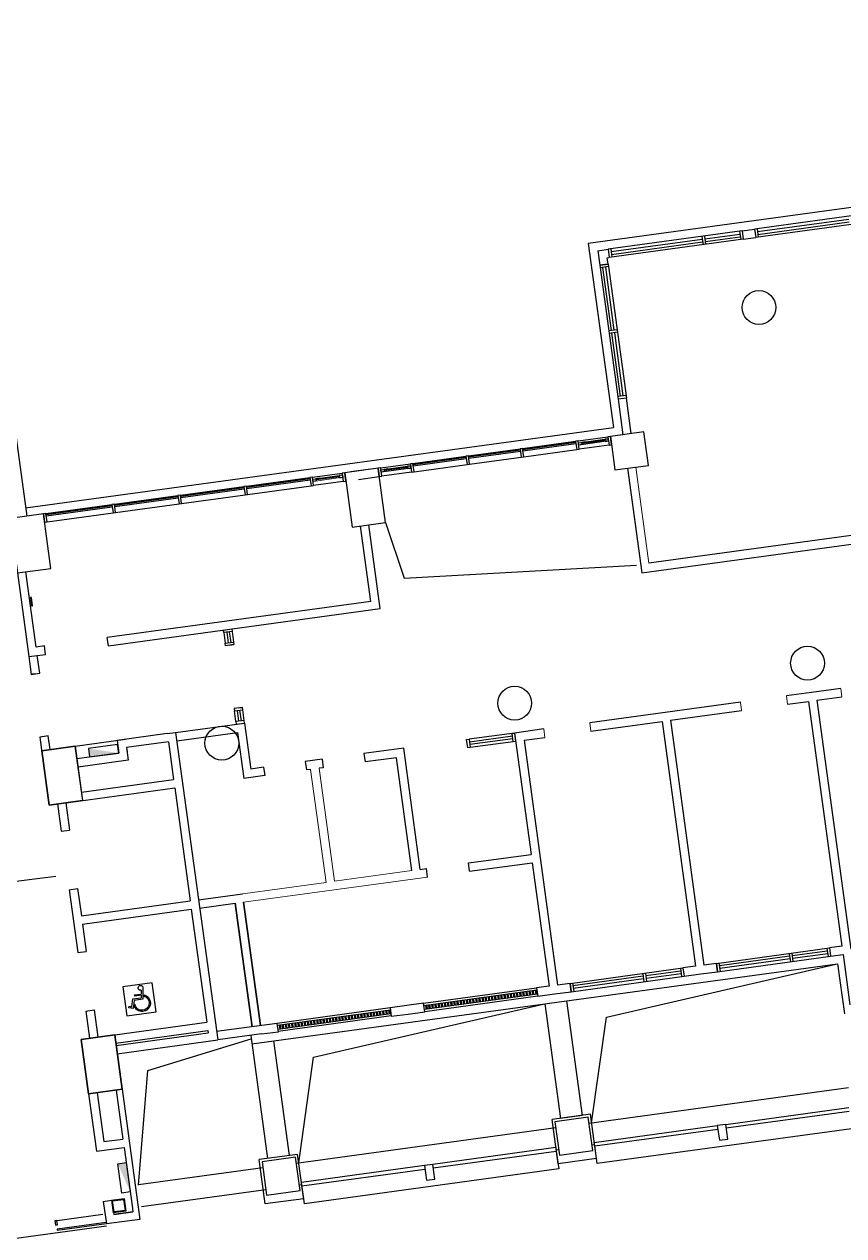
# Model space of a CAD drawing. Header units: millimetres. Extents: x 11680834 to 11851556, y -6213014 to -6078394.
# Drawn here: x 11700936 to 11720345, y -6109033 to -6080344 of the extents above; entities that cross this region are included whole.
import ezdxf

# ---------------------------------------------------------------- set-up
doc = ezdxf.new("R2010")
doc.units = ezdxf.units.MM
for name, color, linetype in [('A—\\M+5C3C5\\M+5B4B0', 135, 'Continuous'), ('A—\\M+5C7BD\\M+5CCE5', 7, 'Continuous'), ('E-COLS-F4$0$0S-COLS-I', 90, 'Continuous'), ('E2-RI-4F$0$A-GLAZ', 6, 'Continuous'), ('E2-RI-4F$0$A-GLAZ-FRAM', 6, 'Continuous'), ('E2-RI-4F$0$A-WALL', 7, 'Continuous'), ('E2-RV-4F$0$$2$A-WALL', 7, 'Continuous'), ('E2-RV-4F$0$A-GLAZ', 6, 'Continuous'), ('E2-RV-4F$0$A-GLAZ-CWMG', 3, 'Continuous'), ('E2-RV-4F$0$A-WALL', 7, 'Continuous')]:
    doc.layers.add(name, color=color, linetype=linetype)

msp = doc.modelspace()

# ---------------------------------------------------------------- hatches: boundary and pattern name
at = {"layer": 'A—\\M+5C3C5\\M+5B4B0'}
h = msp.add_hatch(dxfattribs=at)
h.set_pattern_fill('ANSI32', color=256, scale=200, angle=45, style=0)
h.set_pattern_definition([(277.7833396, (-45041.05, -6157.545), (74.30904464, 10.15706082), []), (277.7833396, (-45062.435, -6185.7), (74.30904464, 10.15706082), [])])
h.paths.add_polyline_path([(11710514, -6103664), (11713090, -6103312), (11713076, -6103213), (11710500, -6103565)])
h = msp.add_hatch(dxfattribs=at)
h.set_pattern_fill('ANSI32', color=256, scale=200, angle=45, style=0)
h.set_pattern_definition([(277.7833396, (-48509.774, -6624.45), (74.30904464, 10.15706082), []), (277.7833396, (-48531.16, -6652.61), (74.30904464, 10.15706082), [])])
h.paths.add_polyline_path([(11707045, -6104131), (11709621, -6103779), (11709607, -6103680), (11707031, -6104032)])

# ---------------------------------------------------------------- linework, layer by layer
for p, q in [((11705803, -6095047), (11705902, -6095034)), ((11701209, -6095725), (11701110, -6095738)), ((11706006, -6096533), (11706105, -6096520)), ((11701412, -6097211), (11701313, -6097225)), ((11703706, -6103220, 0), (11703706, -6103310, 0)), ((11703706, -6103220, 0), (11703706, -6103310, 0)), ((11703742, -6103140, 0), (11703742, -6103432, 0)), ((11703742, -6103140, 0), (11703742, -6103432, 0)), ((11703487, -6103610, 0), (11703507, -6103425, 0)), ((11703487, -6103610, 0), (11703507, -6103425, 0)), ((11703507, -6103425, 0), (11703705, -6103398, 0)), ((11703507, -6103425, 0), (11703705, -6103398, 0)), ((11703539, -6103460, 0), (11703514, -6103650, 0)), ((11703539, -6103460, 0), (11703514, -6103650, 0)), ((11703742, -6103432, 0), (11703539, -6103460, 0)), ((11703742, -6103432, 0), (11703539, -6103460, 0)), ((11703551, -6103331, 0), (11703706, -6103310, 0)), ((11703551, -6103331, 0), (11703706, -6103310, 0)), ((11703555, -6103359, 0), (11703551, -6103331, 0)), ((11703555, -6103359, 0), (11703551, -6103331, 0)), ((11703705, -6103339, 0), (11703555, -6103359, 0)), ((11703705, -6103339, 0), (11703555, -6103359, 0)), ((11703705, -6103339, 0), (11703705, -6103398, 0)), ((11703705, -6103339, 0), (11703705, -6103398, 0)), ((11703766, -6103326, 0), (11703766, -6103356, 0)), ((11703766, -6103326, 0), (11703766, -6103356, 0)), ((11703415, -6103634, 0), (11703421, -6103600, 0)), ((11703415, -6103634, 0), (11703421, -6103600, 0)), ((11703514, -6103650, 0), (11703415, -6103634, 0)), ((11703514, -6103650, 0), (11703415, -6103634, 0)), ((11703421, -6103600, 0), (11703487, -6103610, 0)), ((11703421, -6103600, 0), (11703487, -6103610, 0)), ((11703556, -6103559, 0), (11703548, -6103619, 0)), ((11703556, -6103559, 0), (11703548, -6103619, 0))]:
    msp.add_line(p, q)
at = {"color": 1}
msp.add_line((11699157, -6100828), (11701684, -6100518), dxfattribs=at)
at = {"extrusion": (0, 0, -1)}
msp.add_lwpolyline([(-11703175, -6097602), (-11703147, -6097403), (-11702454, -6097498), (-11702481, -6097696)], close=True, dxfattribs=at)
at = {"elevation": 0}
for points in [[(11703365, -6103829), (11704058, -6103734), (11703964, -6103041), (11703270, -6103135)], [(11703365, -6103829), (11704058, -6103734), (11703964, -6103041), (11703270, -6103135)], [(11703445, -6107994), (11703247, -6108021), (11703152, -6107328), (11703350, -6107301)]]:
    msp.add_lwpolyline(points, close=True, dxfattribs=at)
at = {"extrusion": (0, 0, -1)}
for centre, major_axis, start_param, end_param in [((11703691, -6103164, 0), (-45.7, 34.8), 3.796077, 2.043014), ((11703691, -6103164, 0), (-45.7, 34.8), 3.796077, 2.043014), ((11703725, -6103523, 0), (196, 44), 5.139275, 2.865579), ((11703725, -6103523, 0), (196, 44), 5.139275, 2.865579), ((11703725, -6103523, 0), (-172, 2), 1.802138, 6.065215), ((11703725, -6103523, 0), (-172, 2), 1.802138, 6.065215)]:
    msp.add_ellipse(centre, major_axis=major_axis, ratio=1, start_param=start_param, end_param=end_param, dxfattribs=at)
msp.add_solid([(-11703175, -6097602), (-11703175, -6097602), (-11702481, -6097696), (-11702454, -6097498)], dxfattribs=at)
msp.add_solid([(11703445, -6107994), (11703445, -6107994), (11703350, -6107301), (11703152, -6107328)])
at = {"layer": 'A—\\M+5C3C5\\M+5B4B0'}
for p, q in [((11752260, -6080344), (11714293, -6085535)), ((11721404, -6084764), (11718233, -6085198)), ((11721431, -6084962), (11718260, -6085396)), ((11718301, -6085255), (11720461, -6084960)), ((11718311, -6085322), (11720470, -6085026)), ((11717936, -6085238), (11714765, -6085672)), ((11717963, -6085436), (11714792, -6085870)), ((11714834, -6085729), (11716994, -6085434)), ((11716985, -6085368), (11717012, -6085566)), ((11717044, -6085360), (11717071, -6085558)), ((11717053, -6085426), (11717885, -6085312)), ((11717062, -6085492), (11717894, -6085378)), ((11717876, -6085246), (11717903, -6085444)), ((11717936, -6085238), (11717963, -6085436)), ((11718233, -6085198), (11718260, -6085396)), ((11718292, -6085189), (11718320, -6085388)), ((11714293, -6085535), (11714889, -6089894)), ((11714765, -6085672), (11714792, -6085870)), ((11714825, -6085663), (11714852, -6085862)), ((11714843, -6085796), (11717003, -6085500)), ((11714566, -6086052), (11714764, -6086025)), ((11714764, -6086025), (11714566, -6086052)), ((11714764, -6086025), (11714566, -6086052)), ((11714566, -6086052), (11714999, -6089223)), ((11714772, -6086085), (11714574, -6086112)), ((11714845, -6087599), (11714640, -6086103)), ((11714911, -6087590), (11714706, -6086094)), ((11714764, -6086025), (11715197, -6089196)), ((11714977, -6087581), (11714779, -6087608)), ((11714985, -6087640), (11714787, -6087667)), ((11715057, -6089154), (11714853, -6087658)), ((11715123, -6089145), (11714919, -6087649)), ((11715189, -6089136), (11714991, -6089163)), ((11715197, -6089196), (11714999, -6089223)), ((11715197, -6089196), (11714999, -6089223)), ((11715197, -6089196), (11714999, -6089223)), ((11700969, -6091797), (11714889, -6089894)), ((11712740, -6090390), (11713995, -6090218)), ((11713999, -6090248), (11712744, -6090420)), ((11712747, -6090445), (11714002, -6090274)), ((11714054, -6090210), (11714758, -6090114)), ((11714061, -6090259), (11714765, -6090163)), ((11714061, -6090259), (11714137, -6090249)), ((11714771, -6090213), (11714068, -6090309)), ((11714143, -6090299), (11714068, -6090309)), ((11714785, -6090312), (11714081, -6090408)), ((11714137, -6090249), (11714689, -6090173)), ((11714223, -6090237), (11714137, -6090249)), ((11714137, -6090249), (11714143, -6090299)), ((11714692, -6090198), (11714140, -6090274)), ((11714765, -6090163), (11714689, -6090173)), ((11714689, -6090173), (11714696, -6090224)), ((11714696, -6090224), (11714771, -6090213)), ((11714817, -6090106), (11714758, -6090114)), ((11714758, -6090114), (11714785, -6090312)), ((11714785, -6090312), (11714844, -6090304)), ((11714844, -6090304), (11714817, -6090106)), ((11710141, -6090745), (11711396, -6090573)), ((11711400, -6090604), (11710145, -6090775)), ((11711455, -6090565), (11712680, -6090398)), ((11712685, -6090428), (11711459, -6090596)), ((11711463, -6090621), (11712688, -6090453)), ((11711482, -6090763), (11712708, -6090596)), ((11712767, -6090588), (11714022, -6090416)), ((11709378, -6090849), (11710081, -6090753)), ((11709385, -6090898), (11710088, -6090802)), ((11709385, -6090898), (11709460, -6090888)), ((11710095, -6090853), (11709391, -6090949)), ((11709460, -6090888), (11710013, -6090812)), ((11709546, -6090876), (11709460, -6090888)), ((11709460, -6090888), (11709467, -6090938)), ((11710016, -6090838), (11709464, -6090913)), ((11710088, -6090802), (11710013, -6090812)), ((11710013, -6090812), (11710019, -6090863)), ((11710019, -6090863), (11710095, -6090853)), ((11710148, -6090800), (11711403, -6090629)), ((11710168, -6090943), (11711423, -6090772)), ((11706200, -6091284), (11707703, -6091078)), ((11706200, -6091284), (11707703, -6091078)), ((11707707, -6091108), (11706204, -6091314)), ((11706207, -6091339), (11707711, -6091133)), ((11707763, -6091070), (11708466, -6090974)), ((11707769, -6091119), (11707845, -6091109)), ((11707769, -6091119), (11707845, -6091109)), ((11707776, -6091169), (11707769, -6091119)), ((11707776, -6091169), (11707769, -6091119)), ((11707776, -6091169), (11707769, -6091119)), ((11707776, -6091169), (11707769, -6091119)), ((11707852, -6091159), (11707776, -6091169)), ((11707852, -6091159), (11707776, -6091169)), ((11708493, -6091172), (11707790, -6091268)), ((11707845, -6091109), (11708397, -6091033)), ((11707845, -6091109), (11708397, -6091033)), ((11707931, -6091097), (11707845, -6091109)), ((11707931, -6091097), (11707845, -6091109)), ((11707845, -6091109), (11707852, -6091159)), ((11707845, -6091109), (11707852, -6091159)), ((11708401, -6091058), (11707848, -6091134)), ((11708401, -6091058), (11707848, -6091134)), ((11708473, -6091023), (11708397, -6091033)), ((11708473, -6091023), (11708397, -6091033)), ((11708397, -6091033), (11708404, -6091084)), ((11708397, -6091033), (11708404, -6091084)), ((11708404, -6091084), (11708480, -6091073)), ((11708404, -6091084), (11708480, -6091073)), ((11708526, -6090966), (11708466, -6090974)), ((11708466, -6090974), (11708493, -6091172)), ((11708480, -6091073), (11708473, -6091023)), ((11708473, -6091023), (11708480, -6091073)), ((11708480, -6091073), (11708473, -6091023)), ((11708473, -6091023), (11708480, -6091073)), ((11708493, -6091172), (11708553, -6091164)), ((11708553, -6091164), (11708526, -6090966)), ((11709467, -6090938), (11709391, -6090949)), ((11710108, -6090951), (11709405, -6091047)), ((11704637, -6091497), (11706140, -6091292)), ((11704637, -6091497), (11706140, -6091292)), ((11706144, -6091322), (11704641, -6091527)), ((11704644, -6091553), (11706148, -6091347)), ((11706227, -6091482), (11707730, -6091276)), ((11706227, -6091482), (11707730, -6091276)), ((11701451, -6091933), (11703014, -6091719)), ((11701451, -6091933), (11703014, -6091719)), ((11703019, -6091749), (11701456, -6091963)), ((11703074, -6091711), (11704577, -6091505)), ((11703074, -6091711), (11704577, -6091505)), ((11704582, -6091536), (11703078, -6091741)), ((11703081, -6091766), (11704585, -6091561)), ((11703101, -6091909), (11704604, -6091703)), ((11703101, -6091909), (11704604, -6091703)), ((11704664, -6091695), (11706167, -6091490)), ((11704664, -6091695), (11706167, -6091490)), ((11701459, -6091988), (11703022, -6091774)), ((11701479, -6092131), (11703041, -6091917)), ((11701479, -6092131), (11703041, -6091917)), ((11705662, -6094749), (11705696, -6095001)), ((11705731, -6094739), (11705765, -6094992)), ((11705790, -6094731), (11705825, -6094984)), ((11705860, -6094722), (11705894, -6094974)), ((11705950, -6096859), (11705915, -6096606)), ((11706019, -6096849), (11705985, -6096597)), ((11706079, -6096841), (11706044, -6096589)), ((11706148, -6096832), (11706114, -6096579)), ((11712547, -6097128), (11711472, -6097275)), ((11712497, -6097205), (11711481, -6097344)), ((11712505, -6097265), (11711489, -6097403)), ((11712515, -6097334), (11711499, -6097473)), ((11717330, -6102582), (11720005, -6102217)), ((11719054, -6102347), (11719081, -6102545)), ((11719113, -6102339), (11719140, -6102537)), ((11719955, -6102291), (11719122, -6102405)), ((11719964, -6102357), (11719131, -6102471)), ((11719946, -6102225), (11719973, -6102423)), ((11720005, -6102217), (11720032, -6102415)), ((11706327, -6104488), (11720198, -6102594)), ((11717330, -6102582), (11717357, -6102780)), ((11717357, -6102780), (11720032, -6102415)), ((11717389, -6102574), (11717416, -6102772)), ((11719063, -6102413), (11717398, -6102640)), ((11719072, -6102479), (11717407, -6102706)), ((11720198, -6102594), (11720360, -6103781)), ((11713862, -6103056), (11716537, -6102690)), ((11713889, -6103254), (11716564, -6102889)), ((11715595, -6102886), (11713931, -6103114)), ((11715586, -6102820), (11715613, -6103018)), ((11715646, -6102812), (11715673, -6103010)), ((11716487, -6102765), (11715655, -6102878)), ((11716496, -6102831), (11715664, -6102944)), ((11716478, -6102698), (11716505, -6102897)), ((11716537, -6102690), (11716564, -6102889)), ((11710394, -6103529), (11713069, -6103164)), ((11710401, -6103579), (11713076, -6103213)), ((11713862, -6103056), (11713889, -6103254)), ((11713922, -6103048), (11713949, -6103246)), ((11715604, -6102952), (11713940, -6103180)), ((11713090, -6103312), (11710415, -6103678)), ((11713096, -6103362), (11710421, -6103727)), ((11713778, -6103471), (11714148, -6106184)), ((11706926, -6103996), (11709601, -6103630)), ((11706932, -6104046), (11709607, -6103680)), ((11709621, -6103779), (11706946, -6104145)), ((11713262, -6103541), (11713633, -6106255)), ((11709628, -6103829), (11706953, -6104194)), ((11706300, -6104291), (11706698, -6107203)), ((11706842, -6104418), (11707213, -6107132)), ((11717548, -6106395), (11720461, -6105997)), ((11717560, -6106480), (11720473, -6106081)), ((11714347, -6106157), (11713435, -6106282)), ((11714347, -6106157), (11713435, -6106282)), ((11713579, -6107332), (11713435, -6106282)), ((11714148, -6106184), (11713633, -6106255)), ((11714490, -6107207), (11714347, -6106157)), ((11714437, -6106821), (11717350, -6106423)), ((11714449, -6106905), (11717362, -6106507)), ((11720530, -6106502), (11714506, -6107325)), ((11717548, -6106395), (11717350, -6106423)), ((11717350, -6106423), (11717398, -6106769)), ((11717596, -6106742), (11717548, -6106395)), ((11713526, -6106945), (11710613, -6107343)), ((11713526, -6106945), (11713537, -6107029)), ((11714449, -6106905), (11714437, -6106821)), ((11714506, -6107325), (11714449, -6106905)), ((11717398, -6106769), (11717596, -6106742)), ((11707411, -6107105), (11706500, -6107230)), ((11706643, -6108280), (11706500, -6107230)), ((11707555, -6108155), (11707411, -6107105)), ((11710624, -6107428), (11713537, -6107029)), ((11713537, -6107029), (11713595, -6107450)), ((11714490, -6107207), (11713579, -6107332)), ((11710415, -6107371), (11707502, -6107769)), ((11707513, -6107853), (11710426, -6107455)), ((11713595, -6107450), (11707571, -6108273)), ((11710613, -6107343), (11710415, -6107371)), ((11710415, -6107371), (11710462, -6107717)), ((11710660, -6107690), (11710613, -6107343)), ((11707513, -6107853), (11707502, -6107769)), ((11710462, -6107717), (11710660, -6107690)), ((11707571, -6108273), (11707513, -6107853)), ((11707555, -6108155), (11706643, -6108280)), ((11702878, -6108719), (11701714, -6108878)), ((11701714, -6108878), (11701717, -6108903)), ((11701717, -6108903), (11702881, -6108744))]:
    msp.add_line(p, q, dxfattribs=at)
at = {"layer": 'A—\\M+5C3C5\\M+5B4B0', "lineweight": 13}
for p, q in [((11717963, -6085436), (11717936, -6085238)), ((11718233, -6085198), (11718260, -6085396)), ((11714765, -6085672), (11714792, -6085870))]:
    msp.add_line(p, q, dxfattribs=at)
at = {"layer": 'A—\\M+5C3C5\\M+5B4B0', "extrusion": (0, 0, -1)}
for p, q in [((11714054, -6090210), (11713995, -6090218)), ((11713995, -6090218), (11714022, -6090416)), ((11714081, -6090408), (11714054, -6090210)), ((11711455, -6090565), (11711396, -6090573)), ((11711396, -6090573), (11711423, -6090772)), ((11711482, -6090763), (11711455, -6090565)), ((11712740, -6090390), (11712680, -6090398)), ((11712680, -6090398), (11712708, -6090596)), ((11712708, -6090596), (11712767, -6090588)), ((11712767, -6090588), (11712740, -6090390)), ((11714022, -6090416), (11714081, -6090408)), ((11709378, -6090849), (11709318, -6090857)), ((11709318, -6090857), (11709345, -6091055)), ((11709405, -6091047), (11709378, -6090849)), ((11710141, -6090745), (11710081, -6090753)), ((11710081, -6090753), (11710108, -6090951)), ((11710168, -6090943), (11710141, -6090745)), ((11711423, -6090772), (11711482, -6090763)), ((11707763, -6091070), (11707703, -6091078)), ((11707703, -6091078), (11707730, -6091276)), ((11707790, -6091268), (11707763, -6091070)), ((11709345, -6091055), (11709405, -6091047)), ((11710108, -6090951), (11710168, -6090943)), ((11706200, -6091284), (11706140, -6091292)), ((11706200, -6091284), (11706140, -6091292)), ((11706140, -6091292), (11706167, -6091490)), ((11706140, -6091292), (11706167, -6091490)), ((11706227, -6091482), (11706200, -6091284)), ((11706227, -6091482), (11706200, -6091284)), ((11707730, -6091276), (11707790, -6091268)), ((11703074, -6091711), (11703014, -6091719)), ((11703014, -6091719), (11703041, -6091917)), ((11703101, -6091909), (11703074, -6091711)), ((11704637, -6091497), (11704577, -6091505)), ((11704577, -6091505), (11704604, -6091703)), ((11704604, -6091703), (11704664, -6091695)), ((11704664, -6091695), (11704637, -6091497)), ((11706167, -6091490), (11706227, -6091482)), ((11706167, -6091490), (11706227, -6091482)), ((11701451, -6091933), (11701392, -6091941)), ((11701392, -6091941), (11701419, -6092139)), ((11701479, -6092131), (11701451, -6091933)), ((11703041, -6091917), (11703101, -6091909)), ((11701419, -6092139), (11701479, -6092131)), ((11701107, -6093919), (11701082, -6093922)), ((11701082, -6093922), (11701109, -6094120)), ((11701134, -6094117), (11701107, -6093919)), ((11701109, -6094120), (11701134, -6094117)), ((11701708, -6108672), (11701664, -6108678)), ((11701664, -6108678), (11701678, -6108782)), ((11701722, -6108776), (11701708, -6108672)), ((11701678, -6108782), (11701722, -6108776))]:
    msp.add_line(p, q, dxfattribs=at)
at = {"layer": 'A—\\M+5C3C5\\M+5B4B0', "lineweight": 9}
for p, q in [((11707769, -6091119), (11708473, -6091023)), ((11707769, -6091119), (11708473, -6091023)), ((11708480, -6091073), (11707776, -6091169)), ((11708480, -6091073), (11707776, -6091169))]:
    msp.add_line(p, q, dxfattribs=at)
at = {"layer": 'A—\\M+5C3C5\\M+5B4B0', "color": 8}
for points in [[(11709494, -6092145), (11709936, -6093459), (11715435, -6093150)], [(11714374, -6106355), (11714726, -6103854), (11720158, -6102600)], [(11707438, -6107303), (11707790, -6104802), (11713223, -6103548)], [(11703645, -6107831), (11703866, -6105120), (11706310, -6104370)]]:
    msp.add_lwpolyline(points, dxfattribs=at)
at = {"layer": 'A—\\M+5C3C5\\M+5B4B0'}
for points in [[(11680834, -6094750), (11683122, -6111495), (11702888, -6108794)], [(11710442, -6103573), (11710455, -6103672)], [(11710467, -6103570), (11710480, -6103669)], [(11706973, -6104040), (11706987, -6104139)], [(11706998, -6104037), (11707011, -6104136)], [(11714314, -6106363), (11720457, -6105524)], [(11707379, -6107311), (11713522, -6106472)], [(11714385, -6106879), (11714444, -6106871)], [(11713533, -6106995), (11713592, -6106987)], [(11703643, -6107822), (11706586, -6107420)], [(11707449, -6107827), (11707509, -6107819)], [(11703714, -6108337), (11706656, -6107935)], [(11703714, -6108337), (11706656, -6107935)]]:
    msp.add_lwpolyline(points, dxfattribs=at)
for points in [[(11705852, -6094662), (11705860, -6094722), (11705662, -6094749), (11705653, -6094689)], [(11705894, -6094974), (11705902, -6095034), (11705704, -6095061), (11705696, -6095001)], [(11706114, -6096579), (11706105, -6096520), (11705907, -6096547), (11705915, -6096606)], [(11706156, -6096891), (11706148, -6096832), (11705950, -6096859), (11705958, -6096918)], [(11712488, -6097136), (11712547, -6097128), (11712574, -6097326), (11712515, -6097334)], [(11711412, -6097283), (11711472, -6097275), (11711499, -6097473), (11711439, -6097481)]]:
    msp.add_lwpolyline(points, close=True, dxfattribs=at)
at = {"layer": 'A—\\M+5C3C5\\M+5B4B0', "elevation": 0}
msp.add_lwpolyline([(11701664, -6108678), (11702801, -6108522)], dxfattribs=at)
at = {"layer": 'A—\\M+5C7BD\\M+5CCE5'}
for points in [[(11715610, -6089997), (11714817, -6090106), (11714925, -6090898), (11715718, -6090790)], [(11708526, -6090966), (11708702, -6092254), (11709494, -6092145), (11709318, -6090857)], [(11700599, -6092049), (11700775, -6093337), (11701568, -6093229), (11701392, -6091941)], [(11701351, -6097548), (11701527, -6098836), (11702320, -6098727), (11702144, -6097439)], [(11702285, -6104384), (11702461, -6105672), (11703254, -6105564), (11703078, -6104276)], [(11714295, -6106225), (11713503, -6106333), (11713611, -6107126), (11714404, -6107017)], [(11707360, -6107173), (11706567, -6107281), (11706675, -6108074), (11707468, -6107965)]]:
    msp.add_lwpolyline(points, close=True, dxfattribs=at)
for centre in [(11718336, -6087051), (11719487, -6095473), (11712551, -6096421), (11705616, -6097369)]:
    msp.add_circle(centre, 400, dxfattribs=at)
at = {"layer": 'E-COLS-F4$0$0S-COLS-I'}
for points in [[(11715610, -6089997), (11714817, -6090106), (11714925, -6090898), (11715718, -6090790)], [(11708526, -6090966), (11708702, -6092254), (11709494, -6092145), (11709318, -6090857)], [(11700599, -6092049), (11700775, -6093337), (11701568, -6093229), (11701392, -6091941)], [(11701351, -6097548), (11701527, -6098836), (11702320, -6098727), (11702144, -6097439)], [(11702285, -6104384), (11702461, -6105672), (11703254, -6105564), (11703078, -6104276)], [(11714295, -6106225), (11713503, -6106333), (11713611, -6107126), (11714404, -6107017)], [(11707360, -6107173), (11706567, -6107281), (11706675, -6108074), (11707468, -6107965)]]:
    msp.add_lwpolyline(points, close=True, dxfattribs=at)
for centre in [(11718336, -6087051), (11719487, -6095473), (11712551, -6096421), (11705616, -6097369)]:
    msp.add_circle(centre, 400, dxfattribs=at)
at = {"layer": 'E2-RI-4F$0$A-GLAZ'}
for p, q in [((11711459, -6090596), (11711463, -6090621)), ((11712744, -6090420), (11712747, -6090445)), ((11710145, -6090775), (11710148, -6090800))]:
    msp.add_line(p, q, dxfattribs=at)
at = {"layer": 'E2-RI-4F$0$A-GLAZ-FRAM'}
for p, q in [((11709391, -6090949), (11709385, -6090898)), ((11709391, -6090949), (11709385, -6090898)), ((11710095, -6090853), (11710088, -6090802)), ((11710088, -6090802), (11710095, -6090853))]:
    msp.add_line(p, q, dxfattribs=at)
at = {"layer": 'E2-RI-4F$0$A-WALL'}
for p, q in [((11717936, -6085239), (11718233, -6085198)), ((11717963, -6085437), (11718260, -6085396)), ((11714519, -6085707), (11714764, -6085672)), ((11714519, -6085707), (11714566, -6086052)), ((11714744, -6085877), (11714792, -6085870)), ((11714764, -6086025), (11714744, -6085877)), ((11700210, -6086248), (11700996, -6091995)), ((11714999, -6089223), (11715114, -6090065)), ((11715312, -6090038), (11715197, -6089196)), ((11715114, -6090065), (11714817, -6090106)), ((11714817, -6090106), (11714844, -6090304)), ((11714844, -6090304), (11714844, -6090304)), ((11709318, -6090857), (11708674, -6090945)), ((11709345, -6091055), (11709318, -6090857)), ((11715223, -6090858), (11715561, -6093335)), ((11708850, -6091123), (11709345, -6091055)), ((11701392, -6091940), (11701419, -6092139)), ((11722470, -6092188), (11715732, -6093109)), ((11715561, -6093335), (11722596, -6092373)), ((11701046, -6095319), (11701103, -6095739)), ((11701302, -6095712), (11701244, -6095292)), ((11701103, -6095739), (11701302, -6095712)), ((11719582, -6096166), (11718987, -6096247)), ((11720275, -6096071), (11719582, -6096166)), ((11719708, -6096351), (11720302, -6096270)), ((11719708, -6096351), (11720514, -6102248)), ((11717897, -6096396), (11716114, -6096640)), ((11716240, -6096825), (11717924, -6096595)), ((11719014, -6096446), (11719510, -6096378)), ((11719510, -6096378), (11720302, -6102176)), ((11704521, -6097115), (11706156, -6096891)), ((11706156, -6096891), (11706305, -6097981)), ((11716114, -6096640), (11714331, -6096884)), ((11714358, -6097082), (11716042, -6096852)), ((11716042, -6096852), (11716834, -6102650)), ((11716240, -6096825), (11717033, -6102623)), ((11701505, -6097198), (11701307, -6097225)), ((11701549, -6097520), (11701505, -6097198)), ((11704548, -6097313), (11705985, -6097116)), ((11705985, -6097116), (11706134, -6098206)), ((11713241, -6097033), (11712547, -6097128)), ((11712547, -6097128), (11712940, -6100001)), ((11701307, -6097225), (11701364, -6097646)), ((11709922, -6097487), (11708980, -6097615)), ((11710314, -6100360), (11709922, -6097487)), ((11712772, -6097299), (11713268, -6097231)), ((11712772, -6097299), (11713565, -6103096)), ((11707990, -6097751), (11707593, -6097805)), ((11707990, -6097751), (11708017, -6097949)), ((11708980, -6097615), (11709007, -6097813)), ((11709751, -6097712), (11709007, -6097813)), ((11710116, -6100387), (11709751, -6097712)), ((11706602, -6097940), (11706305, -6097981)), ((11706602, -6097940), (11706306, -6097981)), ((11706602, -6097940), (11706630, -6098138)), ((11706602, -6097940), (11706630, -6098138)), ((11707593, -6097805), (11707620, -6098003)), ((11707719, -6097990), (11707620, -6098003)), ((11708017, -6097949), (11707917, -6097962)), ((11706630, -6098138), (11706134, -6098206)), ((11706630, -6098138), (11706135, -6098206)), ((11711454, -6100204), (11712940, -6100001)), ((11710314, -6100360), (11710463, -6100340)), ((11710490, -6100538), (11710463, -6100340)), ((11711481, -6100402), (11711454, -6100204)), ((11711481, -6100402), (11712967, -6100199)), ((11712967, -6100199), (11713367, -6103123)), ((11705063, -6101077), (11706103, -6100935)), ((11705063, -6101078), (11706103, -6100935)), ((11705090, -6101275), (11705932, -6101160)), ((11705090, -6101276), (11705932, -6101161)), ((11705932, -6101160), (11706332, -6104083)), ((11706332, -6104083), (11705932, -6101160)), ((11706131, -6101133), (11706530, -6104056)), ((11706530, -6104056), (11706131, -6101133)), ((11720302, -6102176), (11720005, -6102217)), ((11720005, -6102217), (11720032, -6102415)), ((11720032, -6102415), (11720329, -6102374)), ((11720329, -6102372), (11720492, -6103561)), ((11716834, -6102650), (11716537, -6102690)), ((11717330, -6102582), (11717033, -6102623)), ((11717357, -6102780), (11717330, -6102582)), ((11716537, -6102690), (11716564, -6102889)), ((11716564, -6102889), (11716961, -6102834)), ((11716961, -6102834), (11717357, -6102780)), ((11713367, -6103123), (11713069, -6103164)), ((11713069, -6103164), (11713097, -6103362)), ((11713862, -6103056), (11713565, -6103096)), ((11713889, -6103254), (11713862, -6103056)), ((11713097, -6103362), (11713493, -6103308)), ((11713493, -6103308), (11713889, -6103254)), ((11710394, -6103529), (11709602, -6103637)), ((11709602, -6103637), (11709629, -6103836)), ((11709629, -6103836), (11710025, -6103782)), ((11710025, -6103782), (11710421, -6103727)), ((11710421, -6103727), (11710394, -6103529)), ((11706382, -6104077), (11705490, -6104199)), ((11706926, -6104003), (11706382, -6104077)), ((11706954, -6104201), (11706926, -6104003)), ((11706557, -6104255), (11705517, -6104397)), ((11706557, -6104255), (11706954, -6104201)), ((11702461, -6105672), (11703254, -6105564)), ((11702461, -6105672), (11702647, -6107030)), ((11702600, -6105653), (11702600, -6105654)), ((11702660, -6105645), (11702818, -6106804)), ((11703115, -6105583), (11703274, -6106742)), ((11703254, -6105564), (11703675, -6108645)), ((11702647, -6107030), (11703301, -6106940)), ((11702818, -6106804), (11703274, -6106742)), ((11703301, -6106940), (11703490, -6108327)), ((11702809, -6108219), (11703107, -6108178)), ((11702809, -6108219), (11702883, -6108754)), ((11703035, -6108390), (11703054, -6108528)), ((11703490, -6108327), (11703509, -6108466)), ((11703675, -6108645), (11702883, -6108754)), ((11703054, -6108528), (11703509, -6108466)), ((11703509, -6108466), (11703054, -6108528))]:
    msp.add_line(p, q, dxfattribs=at)
at = {"layer": 'E2-RI-4F$0$A-WALL', "lineweight": 13}
for p, q in [((11715223, -6090858), (11715561, -6093335)), ((11715732, -6093109), (11715421, -6090830)), ((11701451, -6091932), (11701154, -6091973)), ((11718987, -6096247), (11719014, -6096446)), ((11720302, -6096270), (11720275, -6096071)), ((11717924, -6096595), (11717897, -6096396)), ((11714331, -6096884), (11714358, -6097082)), ((11712547, -6097128), (11712940, -6100001)), ((11713268, -6097231), (11713241, -6097033)), ((11707719, -6097990), (11708085, -6100665)), ((11707917, -6097962), (11708283, -6100638)), ((11710490, -6100538), (11706131, -6101134)), ((11710116, -6100387), (11708283, -6100638)), ((11708085, -6100665), (11705063, -6101078))]:
    msp.add_line(p, q, dxfattribs=at)
at = {"layer": 'E2-RI-4F$0$A-WALL', "elevation": 0}
for points in [[(11703008, -6108192), (11703305, -6108151), (11703345, -6108448), (11703048, -6108489)], [(11703030, -6108209), (11703288, -6108173), (11703323, -6108431), (11703065, -6108466)]]:
    msp.add_lwpolyline(points, close=True, dxfattribs=at)
at = {"layer": 'E2-RV-4F$0$$2$A-WALL'}
for p, q in [((11704323, -6097142), (11703134, -6097304)), ((11704323, -6097142), (11704521, -6097115)), ((11704323, -6097142), (11704521, -6097115)), ((11704521, -6097115), (11705517, -6104397)), ((11704521, -6097115), (11705517, -6104397)), ((11702143, -6097440), (11703332, -6097277)), ((11703134, -6097304), (11703175, -6097602)), ((11704350, -6097340), (11703359, -6097475)), ((11704350, -6097340), (11703359, -6097475)), ((11703359, -6097475), (11703400, -6097773)), ((11703359, -6097475), (11703373, -6097575)), ((11704350, -6097340), (11704472, -6098232)), ((11703175, -6097602), (11702184, -6097737)), ((11703400, -6097773), (11702211, -6097935)), ((11703400, -6097773), (11702211, -6097935)), ((11703161, -6097503), (11703175, -6097602)), ((11704391, -6097637), (11704472, -6098232)), ((11702292, -6098530), (11704472, -6098232)), ((11702292, -6098530), (11704472, -6098232)), ((11701527, -6098836), (11704499, -6098430)), ((11701527, -6098836), (11704499, -6098430)), ((11704499, -6098430), (11704865, -6101105)), ((11704499, -6098430), (11704865, -6101105)), ((11701725, -6098809), (11701813, -6099453)), ((11701725, -6098809), (11701813, -6099453)), ((11701923, -6098782), (11702011, -6099426)), ((11701923, -6098782), (11702011, -6099426)), ((11701813, -6099453), (11702011, -6099426)), ((11701813, -6099453), (11702011, -6099426)), ((11702002, -6100840), (11702201, -6100813)), ((11702002, -6100840), (11702201, -6100813)), ((11702002, -6100840), (11702206, -6102326)), ((11702002, -6100840), (11702206, -6102326)), ((11702201, -6100813), (11702289, -6101457)), ((11702201, -6100813), (11702289, -6101457)), ((11702289, -6101457), (11704865, -6101105)), ((11702289, -6101457), (11704865, -6101105)), ((11702316, -6101655), (11704892, -6101303)), ((11702316, -6101655), (11704892, -6101303)), ((11704892, -6101303), (11705257, -6103978)), ((11704892, -6101303), (11705257, -6103978)), ((11702316, -6101655), (11702404, -6102299)), ((11702316, -6101655), (11702404, -6102299)), ((11702206, -6102326), (11702404, -6102299)), ((11702206, -6102326), (11702404, -6102299)), ((11702395, -6103713), (11702593, -6103686)), ((11702395, -6103713), (11702593, -6103686)), ((11702395, -6103713), (11702483, -6104357)), ((11702395, -6103713), (11702483, -6104357)), ((11702593, -6103686), (11702681, -6104330)), ((11702593, -6103686), (11702681, -6104330)), ((11703078, -6104276), (11705257, -6103978)), ((11703078, -6104276), (11705257, -6103978)), ((11703105, -6104474), (11705285, -6104176)), ((11703105, -6104474), (11705285, -6104176)), ((11703112, -6104524), (11705291, -6104226)), ((11703112, -6104524), (11705291, -6104226)), ((11705285, -6104176), (11705291, -6104226)), ((11705285, -6104176), (11705291, -6104226)), ((11703139, -6104722), (11705517, -6104397)), ((11703139, -6104722), (11705517, -6104397))]:
    msp.add_line(p, q, dxfattribs=at)
for points in [[(11701351, -6097548), (11702143, -6097440), (11702319, -6098728), (11701527, -6098836)], [(11701351, -6097548), (11702143, -6097440), (11702319, -6098728), (11701527, -6098836)], [(11702285, -6104385), (11703078, -6104276), (11703254, -6105564), (11702461, -6105673)], [(11702285, -6104385), (11703078, -6104276), (11703254, -6105564), (11702461, -6105673)]]:
    msp.add_lwpolyline(points, close=True, dxfattribs=at)
at = {"layer": 'E2-RV-4F$0$A-GLAZ', "lineweight": 13}
for p, q in [((11707707, -6091108), (11706204, -6091314)), ((11706207, -6091339), (11707711, -6091133)), ((11707711, -6091133), (11707707, -6091108)), ((11707711, -6091133), (11707707, -6091108)), ((11706144, -6091322), (11704641, -6091527)), ((11704644, -6091553), (11706148, -6091347)), ((11706204, -6091314), (11706207, -6091339)), ((11706204, -6091314), (11706207, -6091339)), ((11703019, -6091749), (11701456, -6091963)), ((11704582, -6091536), (11703078, -6091741)), ((11703078, -6091741), (11703081, -6091766)), ((11703078, -6091741), (11703081, -6091766)), ((11703081, -6091766), (11704585, -6091561)), ((11704641, -6091527), (11704644, -6091553)), ((11704641, -6091527), (11704644, -6091553)), ((11701459, -6091988), (11703022, -6091774))]:
    msp.add_line(p, q, dxfattribs=at)
at = {"layer": 'E2-RV-4F$0$A-GLAZ-CWMG', "lineweight": 18}
for p, q in [((11707763, -6091070), (11707703, -6091078)), ((11707703, -6091078), (11707730, -6091276)), ((11707790, -6091268), (11707763, -6091070)), ((11708526, -6090966), (11708466, -6090974)), ((11708466, -6090974), (11708493, -6091172)), ((11708493, -6091172), (11708553, -6091164)), ((11708553, -6091164), (11708526, -6090966)), ((11707730, -6091276), (11707790, -6091268)), ((11703074, -6091711), (11703014, -6091719)), ((11703014, -6091719), (11703041, -6091917)), ((11703101, -6091909), (11703074, -6091711)), ((11704637, -6091497), (11704577, -6091505)), ((11704577, -6091505), (11704604, -6091703)), ((11704604, -6091703), (11704664, -6091695)), ((11704664, -6091695), (11704637, -6091497)), ((11701451, -6091933), (11701392, -6091941)), ((11701392, -6091941), (11701419, -6092139)), ((11701479, -6092131), (11701451, -6091933)), ((11703041, -6091917), (11703101, -6091909)), ((11701419, -6092139), (11701479, -6092131))]:
    msp.add_line(p, q, dxfattribs=at)
at = {"layer": 'E2-RV-4F$0$A-GLAZ-CWMG', "color": 9}
for p, q in [((11707763, -6091070), (11708466, -6090974)), ((11708493, -6091172), (11707790, -6091268))]:
    msp.add_line(p, q, dxfattribs=at)
at = {"layer": 'E2-RV-4F$0$A-WALL'}
for p, q in [((11709143, -6094010), (11708899, -6092227)), ((11709143, -6094010), (11708899, -6092227)), ((11709369, -6094181), (11709098, -6092200)), ((11709369, -6094181), (11709098, -6092200)), ((11700775, -6093337), (11701046, -6095319)), ((11700775, -6093337), (11701046, -6095319)), ((11709143, -6094010), (11702902, -6094863)), ((11709143, -6094010), (11702902, -6094863)), ((11702929, -6095062), (11709369, -6094181)), ((11702929, -6095062), (11709369, -6094181)), ((11702929, -6095061), (11702902, -6094863)), ((11702929, -6095061), (11702902, -6094863)), ((11701046, -6095319), (11701443, -6095265)), ((11701046, -6095319), (11701443, -6095265))]:
    msp.add_line(p, q, dxfattribs=at)
for points in [[(11701419, -6092139), (11701419, -6092139)], [(11701419, -6092139), (11701419, -6092139)], [(11701443, -6095265), (11701416, -6095067), (11701217, -6095094), (11700973, -6093310)], [(11701443, -6095265), (11701416, -6095067), (11701217, -6095094), (11700973, -6093310)]]:
    msp.add_lwpolyline(points, dxfattribs=at)

doc.saveas('drawing.dxf')
